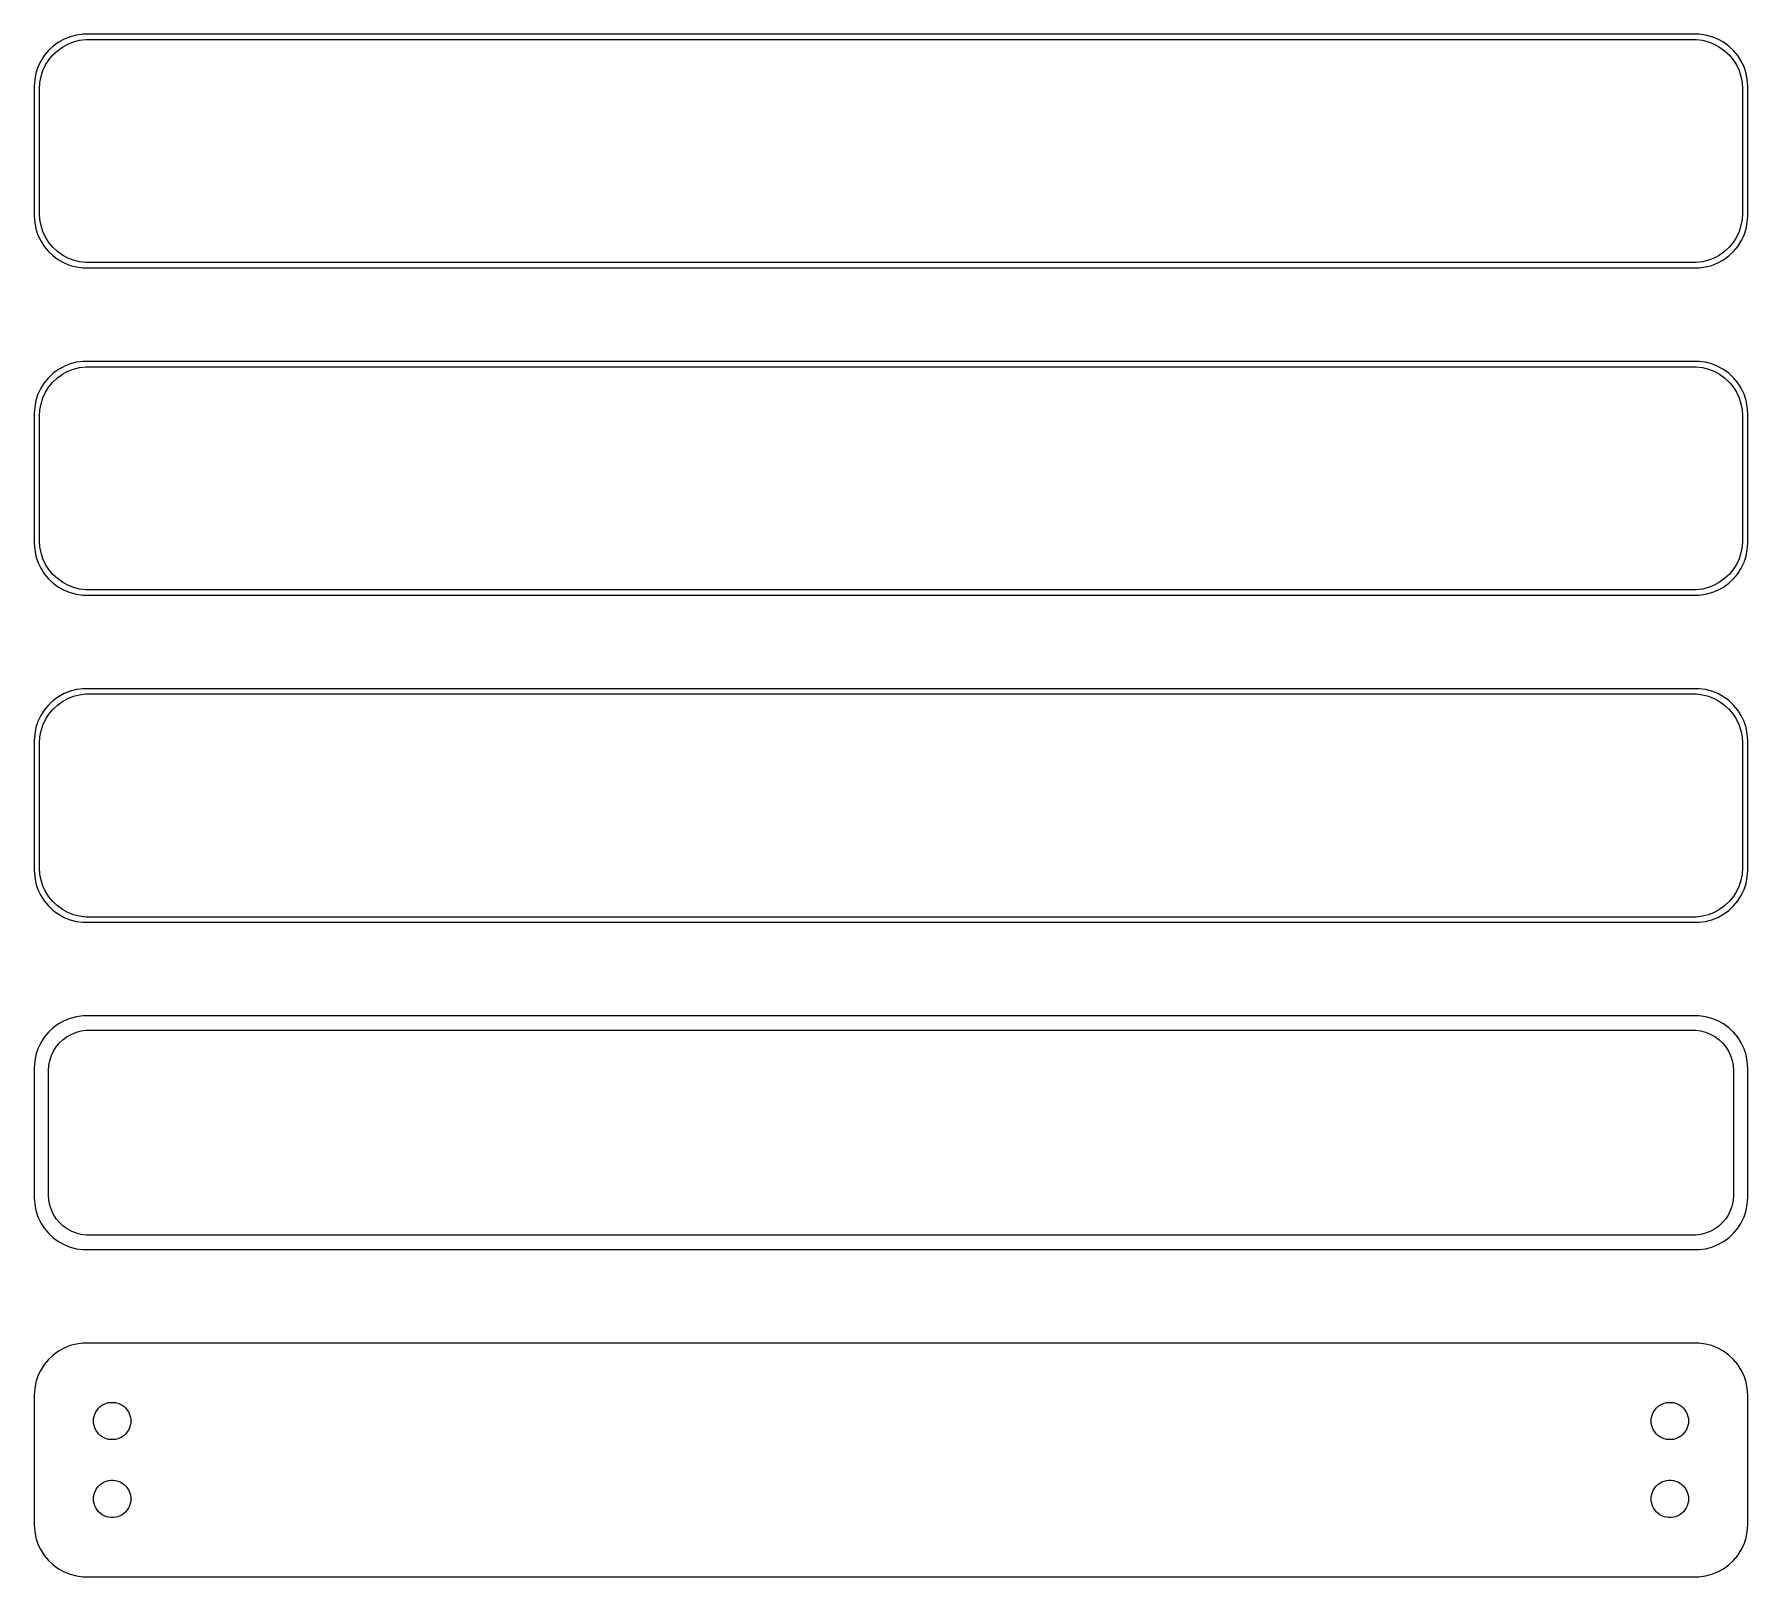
# Model space of a CAD drawing. Header units: metres. Extents: x -82 to 82, y 115 to 263.
import ezdxf

# ---------------------------------------------------------------- set-up
doc = ezdxf.new("R2010")
doc.units = ezdxf.units.M

msp = doc.modelspace()

# ---------------------------------------------------------------- linework, layer by layer
for p, q in [((-80.1791, 262.472), (-80.6871, 262.103)), ((-79.6289, 262.774), (-80.1791, 262.472)), ((-79.0451, 263.005), (-79.6289, 262.774)), ((-79.2724, 262.298), (-78.7178, 262.518)), ((-78.4369, 263.161), (-79.0451, 263.005)), ((-78.7178, 262.518), (-78.1401, 262.666)), ((-77.8139, 263.24), (-78.4369, 263.161)), ((-78.1401, 262.666), (-77.5482, 262.741)), ((77.8139, 263.24), (-77.8139, 263.24)), ((-77.5482, 262.741), (77.5482, 262.741)), ((77.5482, 262.741), (78.1401, 262.666)), ((78.4369, 263.161), (77.8139, 263.24)), ((78.1401, 262.666), (78.7178, 262.518)), ((79.0451, 263.005), (78.4369, 263.161)), ((78.7178, 262.518), (79.2724, 262.298)), ((79.6289, 262.774), (79.0451, 263.005)), ((80.1791, 262.472), (79.6289, 262.774)), ((80.6871, 262.103), (80.1791, 262.472)), ((-81.5451, 261.189), (-81.8815, 260.659)), ((-81.1448, 261.673), (-81.5451, 261.189)), ((-81.4125, 260.288), (-81.0928, 260.792)), ((-80.6871, 262.103), (-81.1448, 261.673)), ((-81.0928, 260.792), (-80.7126, 261.252)), ((-80.7126, 261.252), (-80.2778, 261.66)), ((-80.2778, 261.66), (-79.7952, 262.011)), ((-79.7952, 262.011), (-79.2724, 262.298)), ((79.2724, 262.298), (79.7952, 262.011)), ((79.7952, 262.011), (80.2778, 261.66)), ((80.2778, 261.66), (80.7126, 261.252)), ((81.1448, 261.673), (80.6871, 262.103)), ((80.7126, 261.252), (81.0928, 260.792)), ((81.0928, 260.792), (81.4125, 260.288)), ((81.5451, 261.189), (81.1448, 261.673)), ((81.8815, 260.659), (81.5451, 261.189)), ((-82.3429, 259.493), (-82.4606, 258.877)), ((-82.1489, 260.091), (-82.3429, 259.493)), ((-81.8815, 260.659), (-82.1489, 260.091)), ((-81.9625, 258.595), (-81.8508, 259.181)), ((-81.8508, 259.181), (-81.6664, 259.749)), ((-81.6664, 259.749), (-81.4125, 260.288)), ((81.4125, 260.288), (81.6664, 259.749)), ((81.6664, 259.749), (81.8508, 259.181)), ((81.8508, 259.181), (81.9625, 258.595)), ((82.1489, 260.091), (81.8815, 260.659)), ((82.3429, 259.493), (82.1489, 260.091)), ((82.4606, 258.877), (82.3429, 259.493)), ((-82.4606, 258.877), (-82.5, 258.25)), ((-82.5, 258.25), (-82.5, 245.75)), ((-82, 258), (-81.9625, 258.595)), ((-82, 246), (-82, 258)), ((81.9625, 258.595), (82, 258)), ((82, 258), (82, 246)), ((82.5, 258.25), (82.4606, 258.877)), ((82.5, 245.75), (82.5, 258.25)), ((-81.9625, 245.405), (-82, 246)), ((82, 246), (81.9625, 245.405)), ((-82.5, 245.75), (-82.4606, 245.123)), ((-82.4606, 245.123), (-82.3429, 244.507)), ((-82.3429, 244.507), (-82.1489, 243.909)), ((-81.8508, 244.819), (-81.9625, 245.405)), ((-81.6664, 244.251), (-81.8508, 244.819)), ((-81.4125, 243.712), (-81.6664, 244.251)), ((81.6664, 244.251), (81.4125, 243.712)), ((81.8508, 244.819), (81.6664, 244.251)), ((81.9625, 245.405), (81.8508, 244.819)), ((82.1489, 243.909), (82.3429, 244.507)), ((82.3429, 244.507), (82.4606, 245.123)), ((82.4606, 245.123), (82.5, 245.75)), ((-82.1489, 243.909), (-81.8815, 243.341)), ((-81.8815, 243.341), (-81.5451, 242.811)), ((-81.5451, 242.811), (-81.1448, 242.327)), ((-81.0928, 243.208), (-81.4125, 243.712)), ((-80.7126, 242.748), (-81.0928, 243.208)), ((-80.2778, 242.34), (-80.7126, 242.748)), ((80.7126, 242.748), (80.2778, 242.34)), ((81.0928, 243.208), (80.7126, 242.748)), ((81.4125, 243.712), (81.0928, 243.208)), ((81.1448, 242.327), (81.5451, 242.811)), ((81.5451, 242.811), (81.8815, 243.341)), ((81.8815, 243.341), (82.1489, 243.909)), ((-81.1448, 242.327), (-80.6871, 241.897)), ((-80.6871, 241.897), (-80.1791, 241.528)), ((-79.7952, 241.989), (-80.2778, 242.34)), ((-80.1791, 241.528), (-79.6289, 241.226)), ((-79.2724, 241.702), (-79.7952, 241.989)), ((-79.6289, 241.226), (-79.0451, 240.995)), ((-78.7178, 241.482), (-79.2724, 241.702)), ((-79.0451, 240.995), (-78.4369, 240.839)), ((-78.1401, 241.334), (-78.7178, 241.482)), ((-77.5482, 241.259), (-78.1401, 241.334)), ((77.5482, 241.259), (-77.5482, 241.259)), ((78.1401, 241.334), (77.5482, 241.259)), ((78.7178, 241.482), (78.1401, 241.334)), ((78.4369, 240.839), (79.0451, 240.995)), ((79.2724, 241.702), (78.7178, 241.482)), ((79.0451, 240.995), (79.6289, 241.226)), ((79.7952, 241.989), (79.2724, 241.702)), ((79.6289, 241.226), (80.1791, 241.528)), ((80.2778, 242.34), (79.7952, 241.989)), ((80.1791, 241.528), (80.6871, 241.897)), ((80.6871, 241.897), (81.1448, 242.327)), ((-78.4369, 240.839), (-77.8139, 240.76)), ((-77.8139, 240.76), (77.8139, 240.76)), ((77.8139, 240.76), (78.4369, 240.839)), ((-79.6289, 231.274), (-80.1791, 230.972)), ((-79.0451, 231.505), (-79.6289, 231.274)), ((-79.2724, 230.798), (-78.7178, 231.018)), ((-78.4369, 231.661), (-79.0451, 231.505)), ((-78.7178, 231.018), (-78.1401, 231.166)), ((-77.8139, 231.74), (-78.4369, 231.661)), ((-78.1401, 231.166), (-77.5482, 231.241)), ((77.8139, 231.74), (-77.8139, 231.74)), ((-77.5482, 231.241), (77.5482, 231.241)), ((77.5482, 231.241), (78.1401, 231.166)), ((78.4369, 231.661), (77.8139, 231.74)), ((78.1401, 231.166), (78.7178, 231.018)), ((79.0451, 231.505), (78.4369, 231.661)), ((78.7178, 231.018), (79.2724, 230.798)), ((79.6289, 231.274), (79.0451, 231.505)), ((80.1791, 230.972), (79.6289, 231.274)), ((-81.5451, 229.689), (-81.8815, 229.159)), ((-81.1448, 230.173), (-81.5451, 229.689)), ((-80.6871, 230.603), (-81.1448, 230.173)), ((-81.0928, 229.292), (-80.7126, 229.752)), ((-80.7126, 229.752), (-80.2778, 230.16)), ((-80.1791, 230.972), (-80.6871, 230.603)), ((-80.2778, 230.16), (-79.7952, 230.511)), ((-79.7952, 230.511), (-79.2724, 230.798)), ((79.2724, 230.798), (79.7952, 230.511)), ((79.7952, 230.511), (80.2778, 230.16)), ((80.6871, 230.603), (80.1791, 230.972)), ((80.2778, 230.16), (80.7126, 229.752)), ((81.1448, 230.173), (80.6871, 230.603)), ((80.7126, 229.752), (81.0928, 229.292)), ((81.5451, 229.689), (81.1448, 230.173)), ((81.8815, 229.159), (81.5451, 229.689)), ((-82.3429, 227.993), (-82.4606, 227.377)), ((-82.1489, 228.591), (-82.3429, 227.993)), ((-81.8815, 229.159), (-82.1489, 228.591)), ((-81.8508, 227.681), (-81.6664, 228.249)), ((-81.6664, 228.249), (-81.4125, 228.788)), ((-81.4125, 228.788), (-81.0928, 229.292)), ((81.0928, 229.292), (81.4125, 228.788)), ((81.4125, 228.788), (81.6664, 228.249)), ((81.6664, 228.249), (81.8508, 227.681)), ((82.1489, 228.591), (81.8815, 229.159)), ((82.3429, 227.993), (82.1489, 228.591)), ((82.4606, 227.377), (82.3429, 227.993)), ((-82.4606, 227.377), (-82.5, 226.75)), ((-82.5, 226.75), (-82.5, 214.25)), ((-82, 226.5), (-81.9625, 227.095)), ((-82, 214.5), (-82, 226.5)), ((-81.9625, 227.095), (-81.8508, 227.681)), ((81.8508, 227.681), (81.9625, 227.095)), ((81.9625, 227.095), (82, 226.5)), ((82, 226.5), (82, 214.5)), ((82.5, 226.75), (82.4606, 227.377)), ((82.5, 214.25), (82.5, 226.75)), ((-81.9625, 213.905), (-82, 214.5)), ((82, 214.5), (81.9625, 213.905)), ((-82.5, 214.25), (-82.4606, 213.623)), ((-82.4606, 213.623), (-82.3429, 213.007)), ((-82.3429, 213.007), (-82.1489, 212.409)), ((-81.8508, 213.319), (-81.9625, 213.905)), ((-81.6664, 212.751), (-81.8508, 213.319)), ((81.8508, 213.319), (81.6664, 212.751)), ((81.9625, 213.905), (81.8508, 213.319)), ((82.1489, 212.409), (82.3429, 213.007)), ((82.3429, 213.007), (82.4606, 213.623)), ((82.4606, 213.623), (82.5, 214.25)), ((-82.1489, 212.409), (-81.8815, 211.841)), ((-81.8815, 211.841), (-81.5451, 211.311)), ((-81.4125, 212.212), (-81.6664, 212.751)), ((-81.5451, 211.311), (-81.1448, 210.827)), ((-81.0928, 211.708), (-81.4125, 212.212)), ((-80.7126, 211.248), (-81.0928, 211.708)), ((-80.2778, 210.84), (-80.7126, 211.248)), ((80.7126, 211.248), (80.2778, 210.84)), ((81.0928, 211.708), (80.7126, 211.248)), ((81.4125, 212.212), (81.0928, 211.708)), ((81.1448, 210.827), (81.5451, 211.311)), ((81.6664, 212.751), (81.4125, 212.212)), ((81.5451, 211.311), (81.8815, 211.841)), ((81.8815, 211.841), (82.1489, 212.409)), ((-81.1448, 210.827), (-80.6871, 210.397)), ((-80.6871, 210.397), (-80.1791, 210.028)), ((-79.7952, 210.489), (-80.2778, 210.84)), ((-80.1791, 210.028), (-79.6289, 209.726)), ((-79.2724, 210.202), (-79.7952, 210.489)), ((-79.6289, 209.726), (-79.0451, 209.495)), ((-78.7178, 209.982), (-79.2724, 210.202)), ((-78.1401, 209.834), (-78.7178, 209.982)), ((-77.5482, 209.759), (-78.1401, 209.834)), ((77.5482, 209.759), (-77.5482, 209.759)), ((78.1401, 209.834), (77.5482, 209.759)), ((78.7178, 209.982), (78.1401, 209.834)), ((79.2724, 210.202), (78.7178, 209.982)), ((79.0451, 209.495), (79.6289, 209.726)), ((79.7952, 210.489), (79.2724, 210.202)), ((79.6289, 209.726), (80.1791, 210.028)), ((80.2778, 210.84), (79.7952, 210.489)), ((80.1791, 210.028), (80.6871, 210.397)), ((80.6871, 210.397), (81.1448, 210.827)), ((-79.0451, 209.495), (-78.4369, 209.339)), ((-78.4369, 209.339), (-77.8139, 209.26)), ((-77.8139, 209.26), (77.8139, 209.26)), ((77.8139, 209.26), (78.4369, 209.339)), ((78.4369, 209.339), (79.0451, 209.495)), ((-79.6289, 199.774), (-80.1791, 199.472)), ((-79.0451, 200.005), (-79.6289, 199.774)), ((-78.4369, 200.161), (-79.0451, 200.005)), ((-78.7178, 199.518), (-78.1401, 199.666)), ((-77.8139, 200.24), (-78.4369, 200.161)), ((-78.1401, 199.666), (-77.5482, 199.741)), ((77.8139, 200.24), (-77.8139, 200.24)), ((-77.5482, 199.741), (77.5482, 199.741)), ((77.5482, 199.741), (78.1401, 199.666)), ((78.4369, 200.161), (77.8139, 200.24)), ((78.1401, 199.666), (78.7178, 199.518)), ((79.0451, 200.005), (78.4369, 200.161)), ((79.6289, 199.774), (79.0451, 200.005)), ((80.1791, 199.472), (79.6289, 199.774)), ((-81.5451, 198.189), (-81.8815, 197.659)), ((-81.1448, 198.673), (-81.5451, 198.189)), ((-80.6871, 199.103), (-81.1448, 198.673)), ((-81.0928, 197.792), (-80.7126, 198.252)), ((-80.7126, 198.252), (-80.2778, 198.66)), ((-80.1791, 199.472), (-80.6871, 199.103)), ((-80.2778, 198.66), (-79.7952, 199.011)), ((-79.7952, 199.011), (-79.2724, 199.298)), ((-79.2724, 199.298), (-78.7178, 199.518)), ((78.7178, 199.518), (79.2724, 199.298)), ((79.2724, 199.298), (79.7952, 199.011)), ((79.7952, 199.011), (80.2778, 198.66)), ((80.6871, 199.103), (80.1791, 199.472)), ((80.2778, 198.66), (80.7126, 198.252)), ((81.1448, 198.673), (80.6871, 199.103)), ((80.7126, 198.252), (81.0928, 197.792)), ((81.5451, 198.189), (81.1448, 198.673)), ((81.8815, 197.659), (81.5451, 198.189)), ((-82.3429, 196.493), (-82.4606, 195.877)), ((-82.1489, 197.091), (-82.3429, 196.493)), ((-81.8815, 197.659), (-82.1489, 197.091)), ((-81.8508, 196.181), (-81.6664, 196.749)), ((-81.6664, 196.749), (-81.4125, 197.288)), ((-81.4125, 197.288), (-81.0928, 197.792)), ((81.0928, 197.792), (81.4125, 197.288)), ((81.4125, 197.288), (81.6664, 196.749)), ((81.6664, 196.749), (81.8508, 196.181)), ((82.1489, 197.091), (81.8815, 197.659)), ((82.3429, 196.493), (82.1489, 197.091)), ((82.4606, 195.877), (82.3429, 196.493)), ((-82.4606, 195.877), (-82.5, 195.25)), ((-82.5, 195.25), (-82.5, 182.75)), ((-82, 195), (-81.9625, 195.595)), ((-82, 183), (-82, 195)), ((-81.9625, 195.595), (-81.8508, 196.181)), ((81.8508, 196.181), (81.9625, 195.595)), ((81.9625, 195.595), (82, 195)), ((82, 195), (82, 183)), ((82.5, 195.25), (82.4606, 195.877)), ((82.5, 182.75), (82.5, 195.25)), ((-82.5, 182.75), (-82.4606, 182.123)), ((-82.4606, 182.123), (-82.3429, 181.507)), ((-82.3429, 181.507), (-82.1489, 180.909)), ((-81.9625, 182.405), (-82, 183)), ((-81.8508, 181.819), (-81.9625, 182.405)), ((-81.6664, 181.251), (-81.8508, 181.819)), ((81.8508, 181.819), (81.6664, 181.251)), ((81.9625, 182.405), (81.8508, 181.819)), ((82, 183), (81.9625, 182.405)), ((82.1489, 180.909), (82.3429, 181.507)), ((82.3429, 181.507), (82.4606, 182.123)), ((82.4606, 182.123), (82.5, 182.75)), ((-82.1489, 180.909), (-81.8815, 180.341)), ((-81.8815, 180.341), (-81.5451, 179.811)), ((-81.4125, 180.712), (-81.6664, 181.251)), ((-81.0928, 180.208), (-81.4125, 180.712)), ((-80.7126, 179.748), (-81.0928, 180.208)), ((81.0928, 180.208), (80.7126, 179.748)), ((81.4125, 180.712), (81.0928, 180.208)), ((81.6664, 181.251), (81.4125, 180.712)), ((81.5451, 179.811), (81.8815, 180.341)), ((81.8815, 180.341), (82.1489, 180.909)), ((-81.5451, 179.811), (-81.1448, 179.327)), ((-81.1448, 179.327), (-80.6871, 178.897)), ((-80.2778, 179.34), (-80.7126, 179.748)), ((-80.6871, 178.897), (-80.1791, 178.528)), ((-79.7952, 178.989), (-80.2778, 179.34)), ((-80.1791, 178.528), (-79.6289, 178.226)), ((-79.2724, 178.702), (-79.7952, 178.989)), ((-79.6289, 178.226), (-79.0451, 177.995)), ((-78.7178, 178.482), (-79.2724, 178.702)), ((-78.1401, 178.334), (-78.7178, 178.482)), ((-77.5482, 178.259), (-78.1401, 178.334)), ((77.5482, 178.259), (-77.5482, 178.259)), ((78.1401, 178.334), (77.5482, 178.259)), ((78.7178, 178.482), (78.1401, 178.334)), ((79.2724, 178.702), (78.7178, 178.482)), ((79.0451, 177.995), (79.6289, 178.226)), ((79.7952, 178.989), (79.2724, 178.702)), ((79.6289, 178.226), (80.1791, 178.528)), ((80.2778, 179.34), (79.7952, 178.989)), ((80.1791, 178.528), (80.6871, 178.897)), ((80.7126, 179.748), (80.2778, 179.34)), ((80.6871, 178.897), (81.1448, 179.327)), ((81.1448, 179.327), (81.5451, 179.811)), ((-79.0451, 177.995), (-78.4369, 177.839)), ((-78.4369, 177.839), (-77.8139, 177.76)), ((-77.8139, 177.76), (77.8139, 177.76)), ((77.8139, 177.76), (78.4369, 177.839)), ((78.4369, 177.839), (79.0451, 177.995)), ((-79.0451, 168.505), (-79.6289, 168.274)), ((-78.4369, 168.661), (-79.0451, 168.505)), ((-77.8139, 168.74), (-78.4369, 168.661)), ((77.8139, 168.74), (-77.8139, 168.74)), ((78.4369, 168.661), (77.8139, 168.74)), ((79.0451, 168.505), (78.4369, 168.661)), ((79.6289, 168.274), (79.0451, 168.505)), ((-81.5451, 166.689), (-81.8815, 166.159)), ((-81.1448, 167.173), (-81.5451, 166.689)), ((-80.6871, 167.603), (-81.1448, 167.173)), ((-80.1791, 167.972), (-80.6871, 167.603)), ((-79.6289, 168.274), (-80.1791, 167.972)), ((-79.7165, 166.481), (-79.3234, 166.767)), ((-79.3234, 166.767), (-78.8975, 167.001)), ((-78.8975, 167.001), (-78.4457, 167.18)), ((-78.4457, 167.18), (-77.9751, 167.301)), ((-77.9751, 167.301), (-77.493, 167.362)), ((-77.493, 167.362), (77.493, 167.362)), ((77.493, 167.362), (77.9751, 167.301)), ((77.9751, 167.301), (78.4457, 167.18)), ((78.4457, 167.18), (78.8975, 167.001)), ((78.8975, 167.001), (79.3234, 166.767)), ((79.3234, 166.767), (79.7165, 166.481)), ((80.1791, 167.972), (79.6289, 168.274)), ((80.6871, 167.603), (80.1791, 167.972)), ((81.1448, 167.173), (80.6871, 167.603)), ((81.5451, 166.689), (81.1448, 167.173)), ((81.8815, 166.159), (81.5451, 166.689)), ((-82.1489, 165.591), (-82.3429, 164.993)), ((-81.8815, 166.159), (-82.1489, 165.591)), ((-80.8477, 164.924), (-80.6408, 165.364)), ((-80.6408, 165.364), (-80.3805, 165.774)), ((-80.3805, 165.774), (-80.0707, 166.149)), ((-80.0707, 166.149), (-79.7165, 166.481)), ((79.7165, 166.481), (80.0707, 166.149)), ((80.0707, 166.149), (80.3805, 165.774)), ((80.3805, 165.774), (80.6408, 165.364)), ((80.6408, 165.364), (80.8477, 164.924)), ((82.1489, 165.591), (81.8815, 166.159)), ((82.3429, 164.993), (82.1489, 165.591)), ((-82.4606, 164.377), (-82.5, 163.75)), ((-82.5, 163.75), (-82.5, 151.25)), ((-82.3429, 164.993), (-82.4606, 164.377)), ((-81.1195, 163.5), (-81.089, 163.985)), ((-81.1195, 151.5), (-81.1195, 163.5)), ((-81.089, 163.985), (-80.9979, 164.462)), ((-80.9979, 164.462), (-80.8477, 164.924)), ((80.8477, 164.924), (80.9979, 164.462)), ((80.9979, 164.462), (81.089, 163.985)), ((81.089, 163.985), (81.1195, 163.5)), ((81.1195, 163.5), (81.1195, 151.5)), ((82.4606, 164.377), (82.3429, 164.993)), ((82.5, 163.75), (82.4606, 164.377)), ((82.5, 151.25), (82.5, 163.75)), ((-82.5, 151.25), (-82.4606, 150.623)), ((-82.4606, 150.623), (-82.3429, 150.007)), ((-81.089, 151.015), (-81.1195, 151.5)), ((-80.9979, 150.538), (-81.089, 151.015)), ((-80.8477, 150.076), (-80.9979, 150.538)), ((80.9979, 150.538), (80.8477, 150.076)), ((81.089, 151.015), (80.9979, 150.538)), ((81.1195, 151.5), (81.089, 151.015)), ((82.3429, 150.007), (82.4606, 150.623)), ((82.4606, 150.623), (82.5, 151.25)), ((-82.3429, 150.007), (-82.1489, 149.409)), ((-82.1489, 149.409), (-81.8815, 148.841)), ((-81.8815, 148.841), (-81.5451, 148.311)), ((-80.6408, 149.636), (-80.8477, 150.076)), ((-80.3805, 149.226), (-80.6408, 149.636)), ((-80.0707, 148.851), (-80.3805, 149.226)), ((-79.7165, 148.519), (-80.0707, 148.851)), ((-79.3234, 148.233), (-79.7165, 148.519)), ((79.7165, 148.519), (79.3234, 148.233)), ((80.0707, 148.851), (79.7165, 148.519)), ((80.3805, 149.226), (80.0707, 148.851)), ((80.6408, 149.636), (80.3805, 149.226)), ((80.8477, 150.076), (80.6408, 149.636)), ((81.5451, 148.311), (81.8815, 148.841)), ((81.8815, 148.841), (82.1489, 149.409)), ((82.1489, 149.409), (82.3429, 150.007)), ((-81.5451, 148.311), (-81.1448, 147.827)), ((-81.1448, 147.827), (-80.6871, 147.397)), ((-80.6871, 147.397), (-80.1791, 147.028)), ((-80.1791, 147.028), (-79.6289, 146.726)), ((-78.8975, 147.999), (-79.3234, 148.233)), ((-78.4457, 147.82), (-78.8975, 147.999)), ((-77.9751, 147.699), (-78.4457, 147.82)), ((-77.493, 147.638), (-77.9751, 147.699)), ((77.493, 147.638), (-77.493, 147.638)), ((77.9751, 147.699), (77.493, 147.638)), ((78.4457, 147.82), (77.9751, 147.699)), ((78.8975, 147.999), (78.4457, 147.82)), ((79.3234, 148.233), (78.8975, 147.999)), ((79.6289, 146.726), (80.1791, 147.028)), ((80.1791, 147.028), (80.6871, 147.397)), ((80.6871, 147.397), (81.1448, 147.827)), ((81.1448, 147.827), (81.5451, 148.311)), ((-79.6289, 146.726), (-79.0451, 146.495)), ((-79.0451, 146.495), (-78.4369, 146.339)), ((-78.4369, 146.339), (-77.8139, 146.26)), ((-77.8139, 146.26), (77.8139, 146.26)), ((77.8139, 146.26), (78.4369, 146.339)), ((78.4369, 146.339), (79.0451, 146.495)), ((79.0451, 146.495), (79.6289, 146.726)), ((-79.0451, 137.005), (-79.6289, 136.774)), ((-78.4369, 137.161), (-79.0451, 137.005)), ((-77.8139, 137.24), (-78.4369, 137.161)), ((77.8139, 137.24), (-77.8139, 137.24)), ((78.4369, 137.161), (77.8139, 137.24)), ((79.0451, 137.005), (78.4369, 137.161)), ((79.6289, 136.774), (79.0451, 137.005)), ((-81.1448, 135.673), (-81.5451, 135.189)), ((-80.6871, 136.103), (-81.1448, 135.673)), ((-80.1791, 136.472), (-80.6871, 136.103)), ((-79.6289, 136.774), (-80.1791, 136.472)), ((80.1791, 136.472), (79.6289, 136.774)), ((80.6871, 136.103), (80.1791, 136.472)), ((81.1448, 135.673), (80.6871, 136.103)), ((81.5451, 135.189), (81.1448, 135.673)), ((-82.1489, 134.091), (-82.3429, 133.493)), ((-81.8815, 134.659), (-82.1489, 134.091)), ((-81.5451, 135.189), (-81.8815, 134.659)), ((81.8815, 134.659), (81.5451, 135.189)), ((82.1489, 134.091), (81.8815, 134.659)), ((82.3429, 133.493), (82.1489, 134.091)), ((-82.4606, 132.877), (-82.5, 132.25)), ((-82.5, 132.25), (-82.5, 119.75)), ((-82.3429, 133.493), (-82.4606, 132.877)), ((82.4606, 132.877), (82.3429, 133.493)), ((82.5, 132.25), (82.4606, 132.877)), ((82.5, 119.75), (82.5, 132.25)), ((-76.7434, 130.198), (-76.6736, 130.413)), ((-76.6736, 130.413), (-76.5773, 130.617)), ((-76.5773, 130.617), (-76.4562, 130.808)), ((-76.4562, 130.808), (-76.3121, 130.982)), ((-76.3121, 130.982), (-76.1474, 131.137)), ((-76.1474, 131.137), (-75.9645, 131.27)), ((-75.9645, 131.27), (-75.7664, 131.379)), ((-75.7664, 131.379), (-75.5562, 131.462)), ((-75.5562, 131.462), (-75.3373, 131.518)), ((-75.3373, 131.518), (-75.113, 131.546)), ((-75.113, 131.546), (-74.887, 131.546)), ((-74.887, 131.546), (-74.6627, 131.518)), ((-74.6627, 131.518), (-74.4438, 131.462)), ((-74.4438, 131.462), (-74.2336, 131.379)), ((-74.2336, 131.379), (-74.0355, 131.27)), ((-74.0355, 131.27), (-73.8526, 131.137)), ((-73.8526, 131.137), (-73.6879, 130.982)), ((-73.6879, 130.982), (-73.5438, 130.808)), ((-73.5438, 130.808), (-73.4226, 130.617)), ((-73.4226, 130.617), (-73.3264, 130.413)), ((-73.3264, 130.413), (-73.2565, 130.198)), ((73.2565, 130.198), (73.3264, 130.413)), ((73.3264, 130.413), (73.4226, 130.617)), ((73.4226, 130.617), (73.5438, 130.808)), ((73.5438, 130.808), (73.6879, 130.982)), ((73.6879, 130.982), (73.8526, 131.137)), ((73.8526, 131.137), (74.0355, 131.27)), ((74.0355, 131.27), (74.2336, 131.379)), ((74.2336, 131.379), (74.4438, 131.462)), ((74.4438, 131.462), (74.6627, 131.518)), ((74.6627, 131.518), (74.887, 131.546)), ((74.887, 131.546), (75.113, 131.546)), ((75.113, 131.546), (75.3373, 131.518)), ((75.3373, 131.518), (75.5562, 131.462)), ((75.5562, 131.462), (75.7664, 131.379)), ((75.7664, 131.379), (75.9645, 131.27)), ((75.9645, 131.27), (76.1474, 131.137)), ((76.1474, 131.137), (76.3121, 130.982)), ((76.3121, 130.982), (76.4562, 130.808)), ((76.4562, 130.808), (76.5773, 130.617)), ((76.5773, 130.617), (76.6736, 130.413)), ((76.6736, 130.413), (76.7434, 130.198)), ((-76.8, 129.75), (-76.7858, 129.976)), ((-76.7858, 129.524), (-76.8, 129.75)), ((-76.7858, 129.976), (-76.7434, 130.198)), ((-76.7434, 129.302), (-76.7858, 129.524)), ((-76.6736, 129.087), (-76.7434, 129.302)), ((-76.5773, 128.883), (-76.6736, 129.087)), ((-76.4562, 128.692), (-76.5773, 128.883)), ((-73.4226, 128.883), (-73.5438, 128.692)), ((-73.3264, 129.087), (-73.4226, 128.883)), ((-73.2565, 129.302), (-73.3264, 129.087)), ((-73.2565, 130.198), (-73.2142, 129.976)), ((-73.2142, 129.524), (-73.2565, 129.302)), ((-73.2142, 129.976), (-73.2, 129.75)), ((-73.2, 129.75), (-73.2142, 129.524)), ((73.2, 129.75), (73.2142, 129.976)), ((73.2142, 129.524), (73.2, 129.75)), ((73.2142, 129.976), (73.2565, 130.198)), ((73.2565, 129.302), (73.2142, 129.524)), ((73.3264, 129.087), (73.2565, 129.302)), ((73.4226, 128.883), (73.3264, 129.087)), ((73.5438, 128.692), (73.4226, 128.883)), ((76.5773, 128.883), (76.4562, 128.692)), ((76.6736, 129.087), (76.5773, 128.883)), ((76.7434, 129.302), (76.6736, 129.087)), ((76.7434, 130.198), (76.7858, 129.976)), ((76.7858, 129.524), (76.7434, 129.302)), ((76.7858, 129.976), (76.8, 129.75)), ((76.8, 129.75), (76.7858, 129.524)), ((-76.3121, 128.518), (-76.4562, 128.692)), ((-76.1474, 128.363), (-76.3121, 128.518)), ((-75.9645, 128.23), (-76.1474, 128.363)), ((-75.7664, 128.121), (-75.9645, 128.23)), ((-75.5562, 128.038), (-75.7664, 128.121)), ((-75.3373, 127.982), (-75.5562, 128.038)), ((-75.113, 127.954), (-75.3373, 127.982)), ((-74.887, 127.954), (-75.113, 127.954)), ((-74.6627, 127.982), (-74.887, 127.954)), ((-74.4438, 128.038), (-74.6627, 127.982)), ((-74.2336, 128.121), (-74.4438, 128.038)), ((-74.0355, 128.23), (-74.2336, 128.121)), ((-73.8526, 128.363), (-74.0355, 128.23)), ((-73.6879, 128.518), (-73.8526, 128.363)), ((-73.5438, 128.692), (-73.6879, 128.518)), ((73.6879, 128.518), (73.5438, 128.692)), ((73.8526, 128.363), (73.6879, 128.518)), ((74.0355, 128.23), (73.8526, 128.363)), ((74.2336, 128.121), (74.0355, 128.23)), ((74.4438, 128.038), (74.2336, 128.121)), ((74.6627, 127.982), (74.4438, 128.038)), ((74.887, 127.954), (74.6627, 127.982)), ((75.113, 127.954), (74.887, 127.954)), ((75.3373, 127.982), (75.113, 127.954)), ((75.5562, 128.038), (75.3373, 127.982)), ((75.7664, 128.121), (75.5562, 128.038)), ((75.9645, 128.23), (75.7664, 128.121)), ((76.1474, 128.363), (75.9645, 128.23)), ((76.3121, 128.518), (76.1474, 128.363)), ((76.4562, 128.692), (76.3121, 128.518)), ((-76.1474, 123.637), (-75.9645, 123.77)), ((-75.9645, 123.77), (-75.7664, 123.879)), ((-75.7664, 123.879), (-75.5562, 123.962)), ((-75.5562, 123.962), (-75.3373, 124.018)), ((-75.3373, 124.018), (-75.113, 124.046)), ((-75.113, 124.046), (-74.887, 124.046)), ((-74.887, 124.046), (-74.6627, 124.018)), ((-74.6627, 124.018), (-74.4438, 123.962)), ((-74.4438, 123.962), (-74.2336, 123.879)), ((-74.2336, 123.879), (-74.0355, 123.77)), ((-74.0355, 123.77), (-73.8526, 123.637)), ((73.8526, 123.637), (74.0355, 123.77)), ((74.0355, 123.77), (74.2336, 123.879)), ((74.2336, 123.879), (74.4438, 123.962)), ((74.4438, 123.962), (74.6627, 124.018)), ((74.6627, 124.018), (74.887, 124.046)), ((74.887, 124.046), (75.113, 124.046)), ((75.113, 124.046), (75.3373, 124.018)), ((75.3373, 124.018), (75.5562, 123.962)), ((75.5562, 123.962), (75.7664, 123.879)), ((75.7664, 123.879), (75.9645, 123.77)), ((75.9645, 123.77), (76.1474, 123.637)), ((-76.8, 122.25), (-76.7858, 122.476)), ((-76.7858, 122.024), (-76.8, 122.25)), ((-76.7858, 122.476), (-76.7434, 122.698)), ((-76.7434, 122.698), (-76.6736, 122.913)), ((-76.6736, 122.913), (-76.5773, 123.117)), ((-76.5773, 123.117), (-76.4562, 123.308)), ((-76.4562, 123.308), (-76.3121, 123.482)), ((-76.3121, 123.482), (-76.1474, 123.637)), ((-73.8526, 123.637), (-73.6879, 123.482)), ((-73.6879, 123.482), (-73.5438, 123.308)), ((-73.5438, 123.308), (-73.4226, 123.117)), ((-73.4226, 123.117), (-73.3264, 122.913)), ((-73.3264, 122.913), (-73.2565, 122.698)), ((-73.2565, 122.698), (-73.2142, 122.476)), ((-73.2142, 122.476), (-73.2, 122.25)), ((-73.2, 122.25), (-73.2142, 122.024)), ((73.2, 122.25), (73.2142, 122.476)), ((73.2142, 122.024), (73.2, 122.25)), ((73.2142, 122.476), (73.2565, 122.698)), ((73.2565, 122.698), (73.3264, 122.913)), ((73.3264, 122.913), (73.4226, 123.117)), ((73.4226, 123.117), (73.5438, 123.308)), ((73.5438, 123.308), (73.6879, 123.482)), ((73.6879, 123.482), (73.8526, 123.637)), ((76.1474, 123.637), (76.3121, 123.482)), ((76.3121, 123.482), (76.4562, 123.308)), ((76.4562, 123.308), (76.5773, 123.117)), ((76.5773, 123.117), (76.6736, 122.913)), ((76.6736, 122.913), (76.7434, 122.698)), ((76.7434, 122.698), (76.7858, 122.476)), ((76.7858, 122.476), (76.8, 122.25)), ((76.8, 122.25), (76.7858, 122.024)), ((-76.7434, 121.802), (-76.7858, 122.024)), ((-76.6736, 121.587), (-76.7434, 121.802)), ((-76.5773, 121.383), (-76.6736, 121.587)), ((-76.4562, 121.192), (-76.5773, 121.383)), ((-76.3121, 121.018), (-76.4562, 121.192)), ((-76.1474, 120.863), (-76.3121, 121.018)), ((-75.9645, 120.73), (-76.1474, 120.863)), ((-75.7664, 120.621), (-75.9645, 120.73)), ((-75.5562, 120.538), (-75.7664, 120.621)), ((-75.3373, 120.482), (-75.5562, 120.538)), ((-75.113, 120.454), (-75.3373, 120.482)), ((-74.887, 120.454), (-75.113, 120.454)), ((-74.6627, 120.482), (-74.887, 120.454)), ((-74.4438, 120.538), (-74.6627, 120.482)), ((-74.2336, 120.621), (-74.4438, 120.538)), ((-74.0355, 120.73), (-74.2336, 120.621)), ((-73.8526, 120.863), (-74.0355, 120.73)), ((-73.6879, 121.018), (-73.8526, 120.863)), ((-73.5438, 121.192), (-73.6879, 121.018)), ((-73.4226, 121.383), (-73.5438, 121.192)), ((-73.3264, 121.587), (-73.4226, 121.383)), ((-73.2565, 121.802), (-73.3264, 121.587)), ((-73.2142, 122.024), (-73.2565, 121.802)), ((73.2565, 121.802), (73.2142, 122.024)), ((73.3264, 121.587), (73.2565, 121.802)), ((73.4226, 121.383), (73.3264, 121.587)), ((73.5438, 121.192), (73.4226, 121.383)), ((73.6879, 121.018), (73.5438, 121.192)), ((73.8526, 120.863), (73.6879, 121.018)), ((74.0355, 120.73), (73.8526, 120.863)), ((74.2336, 120.621), (74.0355, 120.73)), ((74.4438, 120.538), (74.2336, 120.621)), ((74.6627, 120.482), (74.4438, 120.538)), ((74.887, 120.454), (74.6627, 120.482)), ((75.113, 120.454), (74.887, 120.454)), ((75.3373, 120.482), (75.113, 120.454)), ((75.5562, 120.538), (75.3373, 120.482)), ((75.7664, 120.621), (75.5562, 120.538)), ((75.9645, 120.73), (75.7664, 120.621)), ((76.1474, 120.863), (75.9645, 120.73)), ((76.3121, 121.018), (76.1474, 120.863)), ((76.4562, 121.192), (76.3121, 121.018)), ((76.5773, 121.383), (76.4562, 121.192)), ((76.6736, 121.587), (76.5773, 121.383)), ((76.7434, 121.802), (76.6736, 121.587)), ((76.7858, 122.024), (76.7434, 121.802)), ((-82.5, 119.75), (-82.4606, 119.123)), ((-82.4606, 119.123), (-82.3429, 118.507)), ((82.3429, 118.507), (82.4606, 119.123)), ((82.4606, 119.123), (82.5, 119.75)), ((-82.3429, 118.507), (-82.1489, 117.909)), ((-82.1489, 117.909), (-81.8815, 117.341)), ((-81.8815, 117.341), (-81.5451, 116.811)), ((81.5451, 116.811), (81.8815, 117.341)), ((81.8815, 117.341), (82.1489, 117.909)), ((82.1489, 117.909), (82.3429, 118.507)), ((-81.5451, 116.811), (-81.1448, 116.327)), ((-81.1448, 116.327), (-80.6871, 115.897)), ((-80.6871, 115.897), (-80.1791, 115.528)), ((-80.1791, 115.528), (-79.6289, 115.226)), ((79.6289, 115.226), (80.1791, 115.528)), ((80.1791, 115.528), (80.6871, 115.897)), ((80.6871, 115.897), (81.1448, 116.327)), ((81.1448, 116.327), (81.5451, 116.811)), ((-79.6289, 115.226), (-79.0451, 114.995)), ((-79.0451, 114.995), (-78.4369, 114.839)), ((-78.4369, 114.839), (-77.8139, 114.76)), ((-77.8139, 114.76), (77.8139, 114.76)), ((77.8139, 114.76), (78.4369, 114.839)), ((78.4369, 114.839), (79.0451, 114.995)), ((79.0451, 114.995), (79.6289, 115.226))]:
    msp.add_line(p, q)

doc.saveas('drawing.dxf')
